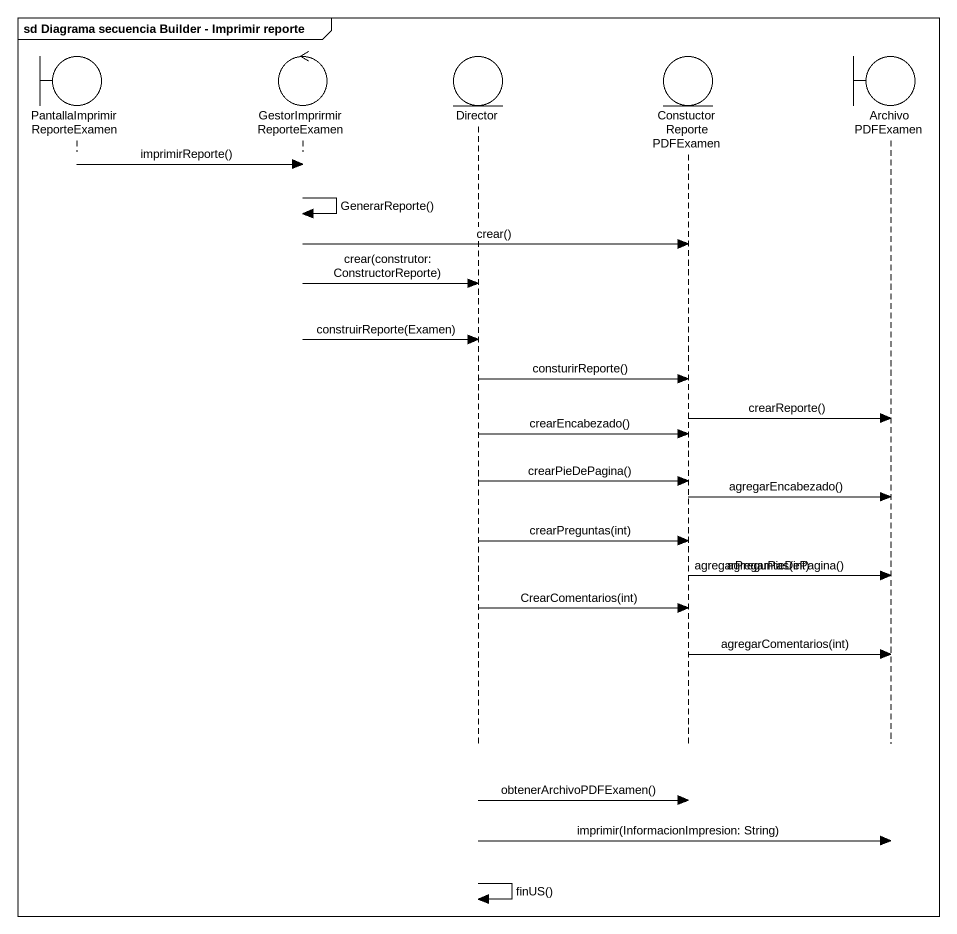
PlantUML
@startuml
mainframe sd Diagrama secuencia Builder - Imprimir reporte
hide footbox
boundary "PantallaImprimirReporteExamen" as PantallaImprimirReporteExame
control GestorImprirmirReporteExamen
entity Director
entity ConstuctorReportePDFExamen
boundary ArchivoPDFExamen

PantallaImprimirReporteExame -> GestorImprirmirReporteExamen : imprimirReporte()
GestorImprirmirReporteExamen -> GestorImprirmirReporteExamen : GenerarReporte()
GestorImprirmirReporteExamen -> ConstuctorReportePDFExamen : crear()
GestorImprirmirReporteExamen -> Director : crear(construtor: ConstructorReporte)
GestorImprirmirReporteExamen -> Director : construirReporte(Examen)
Director -> ConstuctorReportePDFExamen : consturirReporte()
ConstuctorReportePDFExamen -> ArchivoPDFExamen : crearReporte()
Director -> ConstuctorReportePDFExamen : crearEncabezado()
Director -> ConstuctorReportePDFExamen : crearPieDePagina()
ConstuctorReportePDFExamen -> ArchivoPDFExamen : agregarEncabezado()
Director -> ConstuctorReportePDFExamen : crearPreguntas(int)
ConstuctorReportePDFExamen -> ArchivoPDFExamen : agregarPieDePagina()
ConstuctorReportePDFExamen -> ArchivoPDFExamen : agregarPreguntas(int)
Director -> ConstuctorReportePDFExamen : CrearComentarios(int)
ConstuctorReportePDFExamen -> ArchivoPDFExamen : agregarComentarios(int)
Director -> ConstuctorReportePDFExamen : obtenerArchivoPDFExamen()
Director -> ArchivoPDFExamen : imprimir(InformacionImpresion: String)
Director -> Director : finUS()
@enduml
